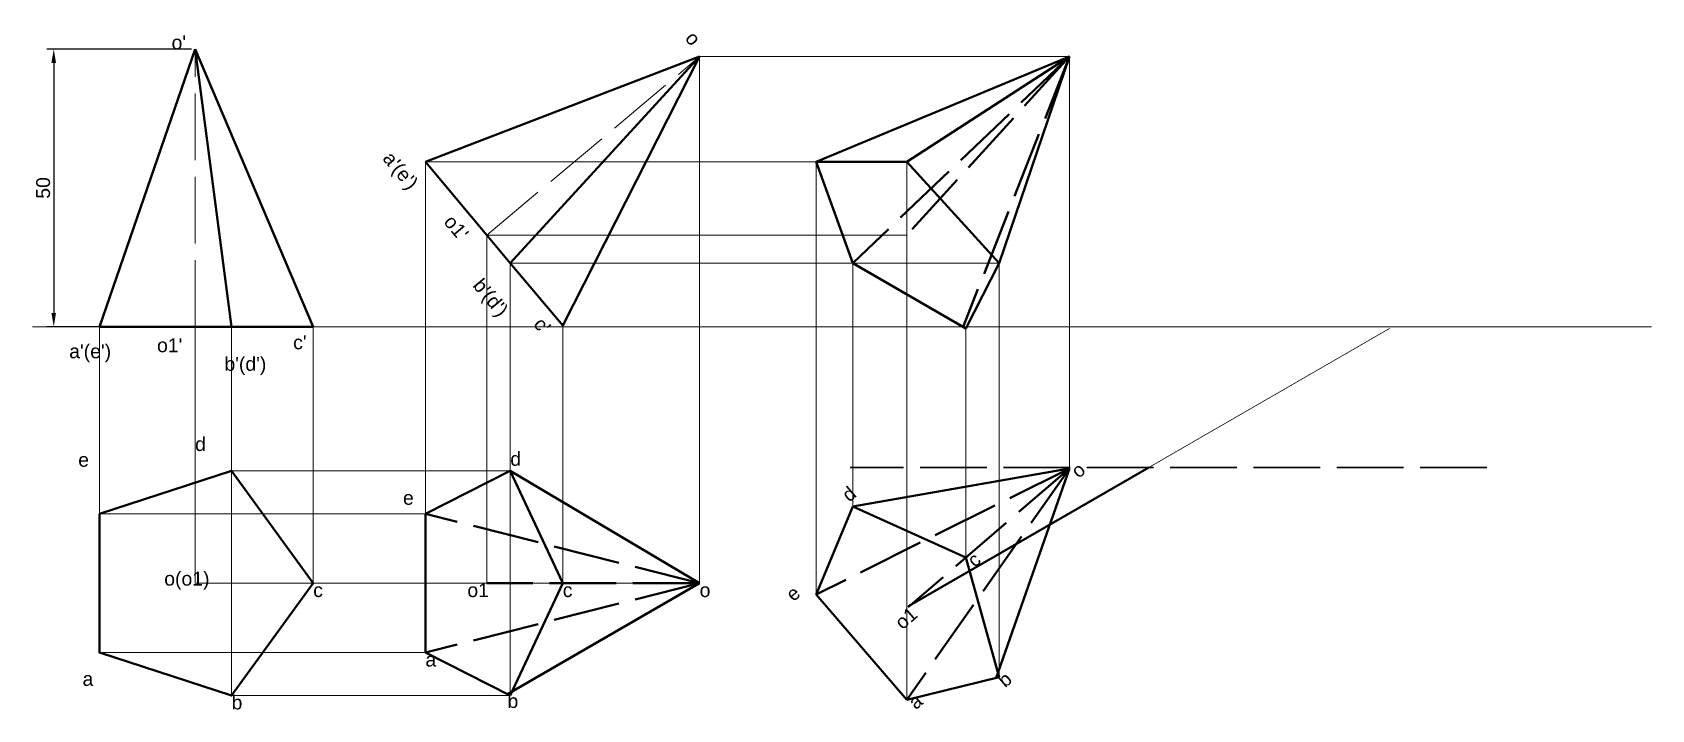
# Paper-space layout 'Layout7' of a CAD drawing. Header units: millimetres. Extents: x -5 to 286, y 21 to 143.
import ezdxf

# ---------------------------------------------------------------- set-up
doc = ezdxf.new("R2010")
doc.units = ezdxf.units.MM
doc.linetypes.add('ACAD_ISO02W100', pattern=[15, 12, -3])
doc.styles.get("Standard").update_dxf_attribs({"font": 'arial.ttf'})
doc.dimstyles.new('ISO-25', dxfattribs={"dimtxt": 2.5, "dimasz": 2.5, "dimexe": 1.25, "dimexo": 0.625, "dimtad": 1, "dimtxsty": 'Standard', "dimcen": 2.5, "dimadec": 0, "dimazin": 0, "dimtfac": 1, "dimtmove": 0, "dimatfit": 3, "dimfxl": 1, "dimarcsym": 0})

# ---------------------------------------------------------------- blocks, each defined once
blk = doc.blocks.new('*D19')
at = {"color": 0, "linetype": 'Continuous', "lineweight": -2, "transparency": 16777216}
for p, q in [((23.29, 140.03), (-2.77, 140.03)), ((-1.52, 137.53), (-1.52, 92.53)), ((23.29, 90.03), (-2.77, 90.03))]:
    blk.add_line(p, q, dxfattribs=at)
at = {"color": 0, "linetype": 'Continuous', "lineweight": 20, "transparency": 16777216}
for points in [[(-1.94, 137.53), (-1.11, 137.53), (-1.52, 140.03)], [(-1.94, 92.53), (-1.11, 92.53), (-1.52, 90.03)]]:
    blk.add_solid(points, dxfattribs=at)
at = {"layer": 'Defpoints', "color": 0, "linetype": 'Continuous', "lineweight": 20, "transparency": 16777216}
for p in [(23.92, 140.03), (-1.52, 90.03), (23.92, 90.03)]:
    blk.add_point(p, dxfattribs=at)
at = {"color": 0, "linetype": 'Continuous', "lineweight": 20, "transparency": 16777216, "insert": (-3.42, 115.03), "char_height": 2.5, "attachment_point": 5, "rotation": 90}
blk.add_mtext('50', dxfattribs=at)

psp = doc.layouts.new('Layout7')

# ---------------------------------------------------------------- linework, layer by layer
at = {"linetype": 'Continuous', "lineweight": 40}
for p, q in [((23.919, 140.026), (6.714, 90.026)), ((45.185, 90.026), (23.919, 140.026)), ((23.919, 140.026), (30.491, 90.026)), ((114.732, 138.673), (65.37, 119.713)), ((114.732, 138.673), (80.654, 101.499)), ((90.099, 90.242), (114.732, 138.673)), ((181.307, 138.673), (135.721, 119.713)), ((181.307, 138.673), (152.012, 119.713)), ((181.307, 138.673), (168.639, 101.499)), ((65.37, 119.713), (76.429, 106.533)), ((152.012, 119.713), (135.721, 119.713)), ((135.721, 119.713), (142.278, 101.499)), ((168.639, 101.499), (152.012, 119.713)), ((76.429, 106.533), (80.654, 101.499)), ((80.654, 101.499), (90.099, 90.242)), ((142.278, 101.499), (162.623, 89.753)), ((162.623, 89.753), (168.639, 101.499)), ((6.714, 90.026), (23.919, 90.026)), ((23.919, 90.026), (30.491, 90.026)), ((30.491, 90.026), (45.185, 90.026)), ((142.278, 57.679), (181.307, 64.545)), ((152.295, 39.722), (195.596, 64.722)), ((181.307, 64.545), (168.086, 26.86)), ((80.654, 64.114), (65.37, 56.389)), ((90.099, 43.889), (80.654, 64.114)), ((80.654, 64.114), (114.732, 43.889)), ((65.37, 56.389), (65.37, 31.389)), ((142.278, 57.679), (135.721, 41.859)), ((162.623, 48.493), (142.278, 57.679)), ((168.639, 26.997), (162.623, 48.493)), ((114.732, 43.889), (80.145, 23.92)), ((80.654, 23.664), (90.099, 43.889)), ((135.721, 41.859), (152.012, 22.897)), ((65.37, 31.389), (80.654, 23.664)), ((152.012, 22.897), (168.639, 26.997))]:
    psp.add_line(p, q, dxfattribs=at)
at = {"linetype": 'ACAD_ISO02W100', "lineweight": 20}
for p, q in [((23.919, 90.026), (23.919, 140.026)), ((76.429, 106.533), (114.732, 138.673))]:
    psp.add_line(p, q, dxfattribs=at)
at = {"linetype": 'Continuous', "lineweight": 20}
for p, q in [((114.732, 138.673), (114.732, 43.889)), ((114.732, 138.673), (181.307, 138.673)), ((181.307, 64.722), (181.307, 138.673)), ((65.37, 119.713), (65.37, 31.389)), ((65.37, 119.713), (152.012, 119.713)), ((135.721, 41.859), (135.721, 119.713)), ((152.012, 22.897), (152.012, 119.713)), ((76.429, 106.533), (76.429, 43.889)), ((76.429, 106.533), (152.012, 106.533)), ((80.654, 101.499), (80.654, 23.664)), ((80.654, 101.499), (168.639, 101.499)), ((142.278, 57.679), (142.278, 101.499)), ((168.639, 26.997), (168.639, 101.499)), ((-5.366, 90.026), (286.076, 90.026)), ((6.714, 56.389), (6.714, 90.026)), ((23.919, 43.889), (23.919, 90.026)), ((30.491, 23.664), (30.491, 90.026)), ((45.185, 43.889), (45.185, 90.026)), ((90.099, 90.242), (90.099, 43.889)), ((238.901, 89.724), (152.295, 39.722)), ((162.623, 48.493), (162.623, 90.026)), ((30.491, 64.114), (80.654, 64.114)), ((6.714, 56.389), (65.37, 56.389)), ((23.919, 43.889), (114.732, 43.889)), ((6.714, 31.389), (65.37, 31.389)), ((30.491, 23.664), (80.654, 23.664))]:
    psp.add_line(p, q, dxfattribs=at)
at = {"linetype": 'ACAD_ISO02W100', "lineweight": 40}
for p, q in [((181.307, 138.673), (142.278, 101.499)), ((181.307, 138.673), (152.012, 106.533)), ((181.307, 138.673), (162.15, 90.026)), ((181.307, 64.545), (135.721, 41.859)), ((181.307, 64.545), (152.012, 22.897)), ((181.307, 64.545), (152.255, 39.585)), ((114.732, 43.889), (65.37, 56.389)), ((114.732, 43.889), (65.37, 31.389)), ((114.732, 43.889), (76.429, 43.889))]:
    psp.add_line(p, q, dxfattribs=at)
at = {"linetype": 'ACAD_ISO02W100', "lineweight": 30}
psp.add_line((256.415, 64.722), (141.827, 64.722), dxfattribs=at)
at = {"linetype": 'Continuous', "lineweight": 40}
psp.add_lwpolyline([(6.714, 56.389), (6.714, 31.389), (30.491, 23.664), (45.185, 43.889), (30.491, 64.114)], close=True, dxfattribs=at)

# ---------------------------------------------------------------- texts
at = {"linetype": 'Continuous', "lineweight": 40, "insert": (113.882, 143.49), "char_height": 2.5, "attachment_point": 1, "rotation": 310}
psp.add_mtext_dynamic_manual_height_columns('o', width=5.81463, gutter_width=12.5, heights=[0], dxfattribs=at)
at = {"linetype": 'Continuous', "lineweight": 40, "insert": (19.683, 142.472), "char_height": 2.5, "attachment_point": 1}
psp.add_mtext_dynamic_manual_height_columns("o'", width=5.81463, gutter_width=12.5, heights=[0], dxfattribs=at)
at = {"linetype": 'Continuous', "lineweight": 20, "char_height": 2.5, "attachment_point": 1, "rotation": 310}
for s, width, insert in [("a'(e')", 11.42576, (59.455, 121.866)), ("o1'", 8.76905, (70.449, 110.452)), ("b'(d')", 9.02697, (75.674, 99.013)), ("c'", 6.70575, (86.594, 92.014))]:
    psp.add_mtext_dynamic_manual_height_columns(s, width=width, gutter_width=12.5, heights=[0], dxfattribs=dict(at, insert=insert))
at = {"linetype": 'Continuous', "lineweight": 20, "char_height": 2.5, "attachment_point": 1}
for s, width, insert in [("o1'", 8.76905, (17.073, 87.964)), ("c'", 6.70575, (41.574, 88.48)), ("a'(e')", 11.42576, (1.262, 86.879)), ("b'(d')", 9.02697, (29.195, 84.613)), ('d', 10.43391, (23.919, 70.179)), ('e', 21.03153, (2.887, 67.344)), ('o(o1)', 11.09028, (18.362, 45.951)), ('c', 6.96366, (45.185, 43.889)), ('a', 6.18992, (3.661, 27.909)), ('b', 5.95784, (30.491, 23.664))]:
    psp.add_mtext_dynamic_manual_height_columns(s, width=width, gutter_width=12.5, heights=[0], dxfattribs=dict(at, insert=insert))
at = {"linetype": 'ACAD_ISO02W100', "lineweight": 40, "insert": (80.654, 67.515), "char_height": 2.5, "attachment_point": 1}
psp.add_mtext('d', dxfattribs=at)
at = {"linetype": 'ACAD_ISO02W100', "lineweight": 40, "char_height": 2.5, "attachment_point": 1, "rotation": 40.66765}
for s, width, insert in [('o', 6.64733, (181.307, 64.545)), ('c', 24.63253, (162.623, 48.493)), ('e', 4.02746, (129.984, 42.356)), ('o1', 3.50344, (149.597, 37.302)), ('b', 3.50457, (168.086, 26.86)), ('a', 0.21421, (152.012, 22.897))]:
    psp.add_mtext_dynamic_manual_height_columns(s, width=width, gutter_width=12.5, heights=[0], dxfattribs=dict(at, insert=insert))
at = {"linetype": 'ACAD_ISO02W100', "lineweight": 40, "insert": (140.062, 60.258), "char_height": 2.5, "attachment_point": 1, "rotation": 40.66765}
psp.add_mtext('d', dxfattribs=at)
at = {"linetype": 'ACAD_ISO02W100', "lineweight": 40, "char_height": 2.5, "attachment_point": 1}
for s, width, insert in [('e', 4.02746, (61.343, 60.504)), ('o1', 3.50344, (72.926, 43.889)), ('c', 24.63253, (90.099, 43.889)), ('o', 6.64733, (114.732, 43.889)), ('a', 0.21421, (65.37, 31.389)), ('b', 3.50457, (80.145, 23.92))]:
    psp.add_mtext_dynamic_manual_height_columns(s, width=width, gutter_width=12.5, heights=[0], dxfattribs=dict(at, insert=insert))

# ---------------------------------------------------------------- dimensions: what is measured, and where the dimension line sits
at = {"linetype": 'Continuous', "lineweight": 20}
dim = psp.add_linear_dim(base=(-1.523, 90.026), p1=(23.919, 140.026), p2=(23.919, 90.026), angle=90, dimstyle='ISO-25', dxfattribs=at)
dim.commit()
dim.dimension.update_dxf_attribs({"geometry": '*D19', "text_midpoint": (-3.425, 115.026)})

doc.saveas('drawing.dxf')
